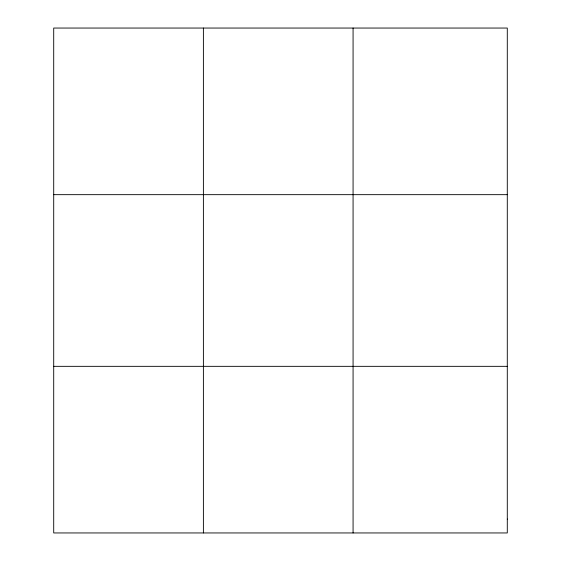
<?xml version="1.0" encoding="UTF-8"?>
<svg xmlns="http://www.w3.org/2000/svg" width="561" height="561" viewBox="0 0 561 561"><rect width="100%" height="100%" fill="white"/><g stroke="black" fill="none" stroke-linecap="round" stroke-linejoin="round"><path stroke-width="0.84" d="M203.391 28.05L203.391 532.95M353.072 28.05L353.072 532.95M53.709 194.667L507.291 194.667M53.709 366.333L507.291 366.333M507.291 519.065L507.291 532.95L53.709 532.95L53.709 28.05L507.291 28.05L507.291 519.065"/></g></svg>
